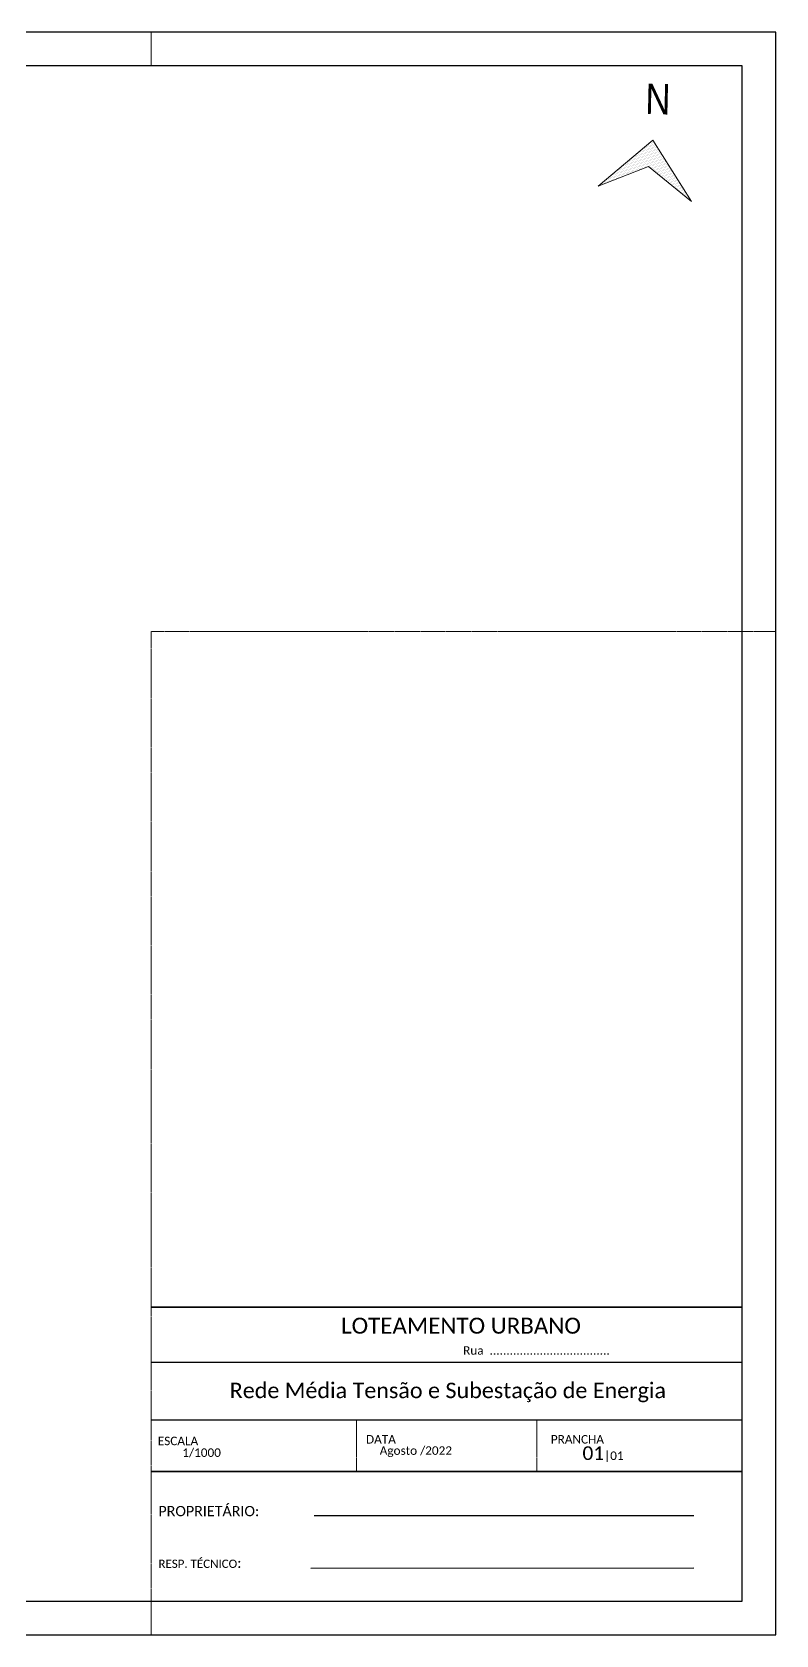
# Model space of a CAD drawing. Header units: millimetres. Extents: x 9 to 4320, y 1 to 920.
# Drawn here: x 4099.3 to 4319.6, y 445.2 to 919.6 of the extents above; entities that cross this region are included whole.
import ezdxf

# ---------------------------------------------------------------- set-up
doc = ezdxf.new("R2010")
doc.units = ezdxf.units.MM
doc.linetypes.add('HIDDEN', pattern=[9.525, 6.35, -3.175])
for name, color, linetype in [('COTAS', 37, 'Continuous'), ('LAYER6', 1, 'Continuous'), ('SELO', 1, 'Continuous')]:
    doc.layers.add(name, color=color, linetype=linetype)
doc.layers.add('INDICACOES', color=2, linetype='Continuous', lineweight=13)
doc.styles.add('ROMAND', font='techl___.ttf', dxfattribs={"height": 10})
doc.styles.add('ROMANS', font='arial.ttf')

# ---------------------------------------------------------------- blocks, each defined once
blk = doc.blocks.new('*X10')
at = {"color": 0}
for p, q in [((152.5, 237.5), (152.5, 237.5)), ((141.25, 225), (141.25, 225)), ((141.875, 226.25), (141.875, 226.25)), ((142.5, 225), (142.5, 225)), ((143.125, 226.25), (143.125, 226.25)), ((143.75, 227.5), (143.75, 227.5)), ((143.75, 225), (143.75, 225)), ((144.375, 228.75), (144.375, 228.75)), ((144.375, 226.25), (144.375, 226.25)), ((145, 230), (145, 230)), ((145, 227.5), (145, 227.5)), ((145, 225), (145, 225)), ((145.625, 228.75), (145.625, 228.75)), ((145.625, 226.25), (145.625, 226.25)), ((146.25, 230), (146.25, 230)), ((146.25, 227.5), (146.25, 227.5)), ((146.25, 225), (146.25, 225)), ((146.875, 231.25), (146.875, 231.25)), ((146.875, 228.75), (146.875, 228.75)), ((146.875, 226.25), (146.875, 226.25)), ((147.5, 232.5), (147.5, 232.5)), ((147.5, 230), (147.5, 230)), ((147.5, 227.5), (147.5, 227.5)), ((147.5, 225), (147.5, 225)), ((148.125, 233.75), (148.125, 233.75)), ((148.125, 231.25), (148.125, 231.25)), ((148.125, 228.75), (148.125, 228.75)), ((148.125, 226.25), (148.125, 226.25)), ((148.75, 232.5), (148.75, 232.5)), ((148.75, 230), (148.75, 230)), ((148.75, 227.5), (148.75, 227.5)), ((148.75, 225), (148.75, 225)), ((149.375, 233.75), (149.375, 233.75)), ((149.375, 231.25), (149.375, 231.25)), ((149.375, 228.75), (149.375, 228.75)), ((149.375, 226.25), (149.375, 226.25)), ((150, 235), (150, 235)), ((150, 232.5), (150, 232.5)), ((150, 230), (150, 230)), ((150, 227.5), (150, 227.5)), ((150, 225), (150, 225)), ((150.625, 236.25), (150.625, 236.25)), ((150.625, 233.75), (150.625, 233.75)), ((150.625, 231.25), (150.625, 231.25)), ((150.625, 228.75), (150.625, 228.75)), ((150.625, 226.25), (150.625, 226.25)), ((151.25, 235), (151.25, 235)), ((151.25, 232.5), (151.25, 232.5)), ((151.25, 230), (151.25, 230)), ((151.25, 227.5), (151.25, 227.5)), ((151.25, 225), (151.25, 225)), ((151.875, 236.25), (151.875, 236.25)), ((151.875, 233.75), (151.875, 233.75)), ((151.875, 231.25), (151.875, 231.25)), ((151.875, 228.75), (151.875, 228.75)), ((151.875, 226.25), (151.875, 226.25)), ((152.5, 235), (152.5, 235)), ((152.5, 232.5), (152.5, 232.5)), ((152.5, 230), (152.5, 230)), ((152.5, 227.5), (152.5, 227.5)), ((152.5, 225), (152.5, 225)), ((153.125, 236.25), (153.125, 236.25)), ((153.125, 233.75), (153.125, 233.75)), ((153.125, 231.25), (153.125, 231.25)), ((153.125, 228.75), (153.125, 228.75)), ((153.125, 226.25), (153.125, 226.25)), ((153.75, 235), (153.75, 235)), ((153.75, 232.5), (153.75, 232.5)), ((153.75, 230), (153.75, 230)), ((153.75, 227.5), (153.75, 227.5)), ((153.75, 225), (153.75, 225)), ((154.375, 233.75), (154.375, 233.75)), ((154.375, 231.25), (154.375, 231.25)), ((154.375, 228.75), (154.375, 228.75)), ((154.375, 226.25), (154.375, 226.25)), ((155, 232.5), (155, 232.5)), ((155, 230), (155, 230)), ((155, 227.5), (155, 227.5)), ((155, 225), (155, 225)), ((155.625, 233.75), (155.625, 233.75)), ((155.625, 231.25), (155.625, 231.25)), ((155.625, 228.75), (155.625, 228.75)), ((155.625, 226.25), (155.625, 226.25)), ((156.25, 232.5), (156.25, 232.5)), ((156.25, 230), (156.25, 230)), ((156.25, 227.5), (156.25, 227.5)), ((156.25, 225), (156.25, 225)), ((156.875, 231.25), (156.875, 231.25)), ((156.875, 228.75), (156.875, 228.75)), ((156.875, 226.25), (156.875, 226.25)), ((157.5, 230), (157.5, 230)), ((157.5, 227.5), (157.5, 227.5)), ((157.5, 225), (157.5, 225)), ((158.125, 231.25), (158.125, 231.25)), ((158.125, 228.75), (158.125, 228.75)), ((158.125, 226.25), (158.125, 226.25)), ((158.75, 230), (158.75, 230)), ((158.75, 227.5), (158.75, 227.5)), ((158.75, 225), (158.75, 225)), ((159.375, 228.75), (159.375, 228.75)), ((159.375, 226.25), (159.375, 226.25)), ((160, 227.5), (160, 227.5)), ((160, 225), (160, 225)), ((160.625, 226.25), (160.625, 226.25)), ((161.25, 227.5), (161.25, 227.5)), ((161.25, 225), (161.25, 225)), ((161.875, 226.25), (161.875, 226.25)), ((162.5, 225), (162.5, 225)), ((129.375, 211.25), (129.375, 211.25)), ((130, 212.5), (130, 212.5)), ((130.625, 211.25), (130.625, 211.25)), ((131.25, 212.5), (131.25, 212.5)), ((131.875, 213.75), (131.875, 213.75)), ((131.875, 211.25), (131.875, 211.25)), ((132.5, 215), (132.5, 215)), ((132.5, 212.5), (132.5, 212.5)), ((133.125, 213.75), (133.125, 213.75)), ((133.125, 211.25), (133.125, 211.25)), ((133.75, 215), (133.75, 215)), ((133.75, 212.5), (133.75, 212.5)), ((134.375, 216.25), (134.375, 216.25)), ((134.375, 213.75), (134.375, 213.75)), ((134.375, 211.25), (134.375, 211.25)), ((135, 217.5), (135, 217.5)), ((135, 215), (135, 215)), ((135, 212.5), (135, 212.5)), ((135.625, 218.75), (135.625, 218.75)), ((135.625, 216.25), (135.625, 216.25)), ((135.625, 213.75), (135.625, 213.75)), ((135.625, 211.25), (135.625, 211.25)), ((136.25, 217.5), (136.25, 217.5)), ((136.25, 215), (136.25, 215)), ((136.25, 212.5), (136.25, 212.5)), ((136.875, 218.75), (136.875, 218.75)), ((136.875, 216.25), (136.875, 216.25)), ((136.875, 213.75), (136.875, 213.75)), ((136.875, 211.25), (136.875, 211.25)), ((137.5, 220), (137.5, 220)), ((137.5, 217.5), (137.5, 217.5)), ((137.5, 215), (137.5, 215)), ((137.5, 212.5), (137.5, 212.5)), ((138.125, 221.25), (138.125, 221.25)), ((138.125, 218.75), (138.125, 218.75)), ((138.125, 216.25), (138.125, 216.25)), ((138.125, 213.75), (138.125, 213.75)), ((138.125, 211.25), (138.125, 211.25)), ((138.75, 222.5), (138.75, 222.5)), ((138.75, 220), (138.75, 220)), ((138.75, 217.5), (138.75, 217.5)), ((138.75, 215), (138.75, 215)), ((138.75, 212.5), (138.75, 212.5)), ((139.375, 221.25), (139.375, 221.25)), ((139.375, 218.75), (139.375, 218.75)), ((139.375, 216.25), (139.375, 216.25)), ((139.375, 213.75), (139.375, 213.75)), ((139.375, 211.25), (139.375, 211.25)), ((140, 222.5), (140, 222.5)), ((140, 220), (140, 220)), ((140, 217.5), (140, 217.5)), ((140, 215), (140, 215)), ((140, 212.5), (140, 212.5)), ((140.625, 223.75), (140.625, 223.75)), ((140.625, 221.25), (140.625, 221.25)), ((140.625, 218.75), (140.625, 218.75)), ((140.625, 216.25), (140.625, 216.25)), ((140.625, 213.75), (140.625, 213.75)), ((140.625, 211.25), (140.625, 211.25)), ((141.25, 222.5), (141.25, 222.5)), ((141.25, 220), (141.25, 220)), ((141.25, 217.5), (141.25, 217.5)), ((141.25, 215), (141.25, 215)), ((141.25, 212.5), (141.25, 212.5)), ((141.875, 223.75), (141.875, 223.75)), ((141.875, 221.25), (141.875, 221.25)), ((141.875, 218.75), (141.875, 218.75)), ((141.875, 216.25), (141.875, 216.25)), ((141.875, 213.75), (141.875, 213.75)), ((141.875, 211.25), (141.875, 211.25)), ((142.5, 222.5), (142.5, 222.5)), ((142.5, 220), (142.5, 220)), ((142.5, 217.5), (142.5, 217.5)), ((142.5, 215), (142.5, 215)), ((142.5, 212.5), (142.5, 212.5)), ((143.125, 223.75), (143.125, 223.75)), ((143.125, 221.25), (143.125, 221.25)), ((143.125, 218.75), (143.125, 218.75)), ((143.125, 216.25), (143.125, 216.25)), ((143.125, 213.75), (143.125, 213.75)), ((143.125, 211.25), (143.125, 211.25)), ((143.75, 222.5), (143.75, 222.5)), ((143.75, 220), (143.75, 220)), ((143.75, 217.5), (143.75, 217.5)), ((143.75, 215), (143.75, 215)), ((143.75, 212.5), (143.75, 212.5)), ((144.375, 223.75), (144.375, 223.75)), ((144.375, 221.25), (144.375, 221.25)), ((144.375, 218.75), (144.375, 218.75)), ((144.375, 216.25), (144.375, 216.25)), ((144.375, 213.75), (144.375, 213.75)), ((145, 222.5), (145, 222.5)), ((145, 220), (145, 220)), ((145, 217.5), (145, 217.5)), ((145, 215), (145, 215)), ((145, 212.5), (145, 212.5)), ((145.625, 223.75), (145.625, 223.75)), ((145.625, 221.25), (145.625, 221.25)), ((145.625, 218.75), (145.625, 218.75)), ((145.625, 216.25), (145.625, 216.25)), ((145.625, 213.75), (145.625, 213.75)), ((146.25, 222.5), (146.25, 222.5)), ((146.25, 220), (146.25, 220)), ((146.25, 217.5), (146.25, 217.5)), ((146.25, 215), (146.25, 215)), ((146.875, 223.75), (146.875, 223.75)), ((146.875, 221.25), (146.875, 221.25)), ((146.875, 218.75), (146.875, 218.75)), ((146.875, 216.25), (146.875, 216.25)), ((146.875, 213.75), (146.875, 213.75)), ((147.5, 222.5), (147.5, 222.5)), ((147.5, 220), (147.5, 220)), ((147.5, 217.5), (147.5, 217.5)), ((147.5, 215), (147.5, 215)), ((148.125, 223.75), (148.125, 223.75)), ((148.125, 221.25), (148.125, 221.25)), ((148.125, 218.75), (148.125, 218.75)), ((148.125, 216.25), (148.125, 216.25)), ((148.75, 222.5), (148.75, 222.5)), ((148.75, 220), (148.75, 220)), ((148.75, 217.5), (148.75, 217.5)), ((148.75, 215), (148.75, 215)), ((149.375, 223.75), (149.375, 223.75)), ((149.375, 221.25), (149.375, 221.25)), ((149.375, 218.75), (149.375, 218.75)), ((149.375, 216.25), (149.375, 216.25)), ((150, 222.5), (150, 222.5)), ((150, 220), (150, 220)), ((150, 217.5), (150, 217.5)), ((150.625, 223.75), (150.625, 223.75)), ((150.625, 221.25), (150.625, 221.25)), ((150.625, 218.75), (150.625, 218.75)), ((150.625, 216.25), (150.625, 216.25)), ((151.25, 222.5), (151.25, 222.5)), ((151.25, 220), (151.25, 220)), ((151.25, 217.5), (151.25, 217.5)), ((151.875, 223.75), (151.875, 223.75)), ((151.875, 221.25), (151.875, 221.25)), ((151.875, 218.75), (151.875, 218.75)), ((151.875, 216.25), (151.875, 216.25)), ((152.5, 222.5), (152.5, 222.5)), ((152.5, 220), (152.5, 220)), ((152.5, 217.5), (152.5, 217.5)), ((153.125, 223.75), (153.125, 223.75)), ((153.125, 221.25), (153.125, 221.25)), ((153.125, 218.75), (153.125, 218.75)), ((153.125, 216.25), (153.125, 216.25)), ((153.75, 222.5), (153.75, 222.5)), ((153.75, 220), (153.75, 220)), ((153.75, 217.5), (153.75, 217.5)), ((154.375, 223.75), (154.375, 223.75)), ((154.375, 221.25), (154.375, 221.25)), ((154.375, 218.75), (154.375, 218.75)), ((154.375, 216.25), (154.375, 216.25)), ((155, 222.5), (155, 222.5)), ((155, 220), (155, 220)), ((155, 217.5), (155, 217.5)), ((155, 215), (155, 215)), ((155.625, 223.75), (155.625, 223.75)), ((155.625, 221.25), (155.625, 221.25)), ((155.625, 218.75), (155.625, 218.75)), ((155.625, 216.25), (155.625, 216.25)), ((156.25, 222.5), (156.25, 222.5)), ((156.25, 220), (156.25, 220)), ((156.25, 217.5), (156.25, 217.5)), ((156.25, 215), (156.25, 215)), ((156.875, 223.75), (156.875, 223.75)), ((156.875, 221.25), (156.875, 221.25)), ((156.875, 218.75), (156.875, 218.75)), ((156.875, 216.25), (156.875, 216.25)), ((156.875, 213.75), (156.875, 213.75)), ((157.5, 222.5), (157.5, 222.5)), ((157.5, 220), (157.5, 220)), ((157.5, 217.5), (157.5, 217.5)), ((157.5, 215), (157.5, 215)), ((158.125, 223.75), (158.125, 223.75)), ((158.125, 221.25), (158.125, 221.25)), ((158.125, 218.75), (158.125, 218.75)), ((158.125, 216.25), (158.125, 216.25)), ((158.125, 213.75), (158.125, 213.75)), ((158.75, 222.5), (158.75, 222.5)), ((158.75, 220), (158.75, 220)), ((158.75, 217.5), (158.75, 217.5)), ((158.75, 215), (158.75, 215)), ((158.75, 212.5), (158.75, 212.5)), ((159.375, 223.75), (159.375, 223.75)), ((159.375, 221.25), (159.375, 221.25)), ((159.375, 218.75), (159.375, 218.75)), ((159.375, 216.25), (159.375, 216.25)), ((159.375, 213.75), (159.375, 213.75)), ((160, 222.5), (160, 222.5)), ((160, 220), (160, 220)), ((160, 217.5), (160, 217.5)), ((160, 215), (160, 215)), ((160, 212.5), (160, 212.5)), ((160.625, 223.75), (160.625, 223.75)), ((160.625, 221.25), (160.625, 221.25)), ((160.625, 218.75), (160.625, 218.75)), ((160.625, 216.25), (160.625, 216.25)), ((160.625, 213.75), (160.625, 213.75)), ((160.625, 211.25), (160.625, 211.25)), ((161.25, 222.5), (161.25, 222.5)), ((161.25, 220), (161.25, 220)), ((161.25, 217.5), (161.25, 217.5)), ((161.25, 215), (161.25, 215)), ((161.25, 212.5), (161.25, 212.5)), ((161.875, 223.75), (161.875, 223.75)), ((161.875, 221.25), (161.875, 221.25)), ((161.875, 218.75), (161.875, 218.75)), ((161.875, 216.25), (161.875, 216.25)), ((161.875, 213.75), (161.875, 213.75)), ((161.875, 211.25), (161.875, 211.25)), ((162.5, 222.5), (162.5, 222.5)), ((162.5, 220), (162.5, 220)), ((162.5, 217.5), (162.5, 217.5)), ((162.5, 215), (162.5, 215)), ((162.5, 212.5), (162.5, 212.5)), ((163.125, 223.75), (163.125, 223.75)), ((163.125, 221.25), (163.125, 221.25)), ((163.125, 218.75), (163.125, 218.75)), ((163.125, 216.25), (163.125, 216.25)), ((163.125, 213.75), (163.125, 213.75)), ((163.125, 211.25), (163.125, 211.25)), ((163.75, 222.5), (163.75, 222.5)), ((163.75, 220), (163.75, 220)), ((163.75, 217.5), (163.75, 217.5)), ((163.75, 215), (163.75, 215)), ((163.75, 212.5), (163.75, 212.5)), ((164.375, 223.75), (164.375, 223.75)), ((164.375, 221.25), (164.375, 221.25)), ((164.375, 218.75), (164.375, 218.75)), ((164.375, 216.25), (164.375, 216.25)), ((164.375, 213.75), (164.375, 213.75)), ((164.375, 211.25), (164.375, 211.25)), ((165, 222.5), (165, 222.5)), ((165, 220), (165, 220)), ((165, 217.5), (165, 217.5)), ((165, 215), (165, 215)), ((165, 212.5), (165, 212.5)), ((165.625, 221.25), (165.625, 221.25)), ((165.625, 218.75), (165.625, 218.75)), ((165.625, 216.25), (165.625, 216.25)), ((165.625, 213.75), (165.625, 213.75)), ((165.625, 211.25), (165.625, 211.25)), ((166.25, 220), (166.25, 220)), ((166.25, 217.5), (166.25, 217.5)), ((166.25, 215), (166.25, 215)), ((166.25, 212.5), (166.25, 212.5)), ((166.875, 221.25), (166.875, 221.25)), ((166.875, 218.75), (166.875, 218.75)), ((166.875, 216.25), (166.875, 216.25)), ((166.875, 213.75), (166.875, 213.75)), ((166.875, 211.25), (166.875, 211.25)), ((167.5, 220), (167.5, 220)), ((167.5, 217.5), (167.5, 217.5)), ((167.5, 215), (167.5, 215)), ((167.5, 212.5), (167.5, 212.5)), ((168.125, 218.75), (168.125, 218.75)), ((168.125, 216.25), (168.125, 216.25)), ((168.125, 213.75), (168.125, 213.75)), ((168.125, 211.25), (168.125, 211.25)), ((168.75, 217.5), (168.75, 217.5)), ((168.75, 215), (168.75, 215)), ((168.75, 212.5), (168.75, 212.5)), ((169.375, 216.25), (169.375, 216.25)), ((169.375, 213.75), (169.375, 213.75)), ((169.375, 211.25), (169.375, 211.25)), ((170, 217.5), (170, 217.5)), ((170, 215), (170, 215)), ((170, 212.5), (170, 212.5)), ((170.625, 216.25), (170.625, 216.25)), ((170.625, 213.75), (170.625, 213.75)), ((170.625, 211.25), (170.625, 211.25)), ((171.25, 215), (171.25, 215)), ((171.25, 212.5), (171.25, 212.5)), ((171.875, 213.75), (171.875, 213.75)), ((171.875, 211.25), (171.875, 211.25)), ((172.5, 215), (172.5, 215)), ((172.5, 212.5), (172.5, 212.5)), ((173.125, 213.75), (173.125, 213.75)), ((173.125, 211.25), (173.125, 211.25)), ((173.75, 212.5), (173.75, 212.5)), ((174.375, 211.25), (174.375, 211.25)), ((175.625, 211.25), (175.625, 211.25)), ((119.375, 198.75), (119.375, 198.75)), ((120, 200), (120, 200)), ((120.625, 201.25), (120.625, 201.25)), ((120.625, 198.75), (120.625, 198.75)), ((121.25, 200), (121.25, 200)), ((121.875, 201.25), (121.875, 201.25)), ((121.875, 198.75), (121.875, 198.75)), ((122.5, 202.5), (122.5, 202.5)), ((122.5, 200), (122.5, 200)), ((123.125, 203.75), (123.125, 203.75)), ((123.125, 201.25), (123.125, 201.25)), ((123.75, 205), (123.75, 205)), ((123.75, 202.5), (123.75, 202.5)), ((123.75, 200), (123.75, 200)), ((124.375, 203.75), (124.375, 203.75)), ((124.375, 201.25), (124.375, 201.25)), ((125, 205), (125, 205)), ((125, 202.5), (125, 202.5)), ((125.625, 206.25), (125.625, 206.25)), ((125.625, 203.75), (125.625, 203.75)), ((125.625, 201.25), (125.625, 201.25)), ((126.25, 207.5), (126.25, 207.5)), ((126.25, 205), (126.25, 205)), ((126.25, 202.5), (126.25, 202.5)), ((126.875, 208.75), (126.875, 208.75)), ((126.875, 206.25), (126.875, 206.25)), ((126.875, 203.75), (126.875, 203.75)), ((127.5, 207.5), (127.5, 207.5)), ((127.5, 205), (127.5, 205)), ((127.5, 202.5), (127.5, 202.5)), ((128.125, 208.75), (128.125, 208.75)), ((128.125, 206.25), (128.125, 206.25)), ((128.125, 203.75), (128.125, 203.75)), ((128.75, 210), (128.75, 210)), ((128.75, 207.5), (128.75, 207.5)), ((128.75, 205), (128.75, 205)), ((128.75, 202.5), (128.75, 202.5)), ((129.375, 208.75), (129.375, 208.75)), ((129.375, 206.25), (129.375, 206.25)), ((129.375, 203.75), (129.375, 203.75)), ((130, 210), (130, 210)), ((130, 207.5), (130, 207.5)), ((130, 205), (130, 205)), ((130.625, 208.75), (130.625, 208.75)), ((130.625, 206.25), (130.625, 206.25)), ((130.625, 203.75), (130.625, 203.75)), ((131.25, 210), (131.25, 210)), ((131.25, 207.5), (131.25, 207.5)), ((131.25, 205), (131.25, 205)), ((131.875, 208.75), (131.875, 208.75)), ((131.875, 206.25), (131.875, 206.25)), ((132.5, 210), (132.5, 210)), ((132.5, 207.5), (132.5, 207.5)), ((132.5, 205), (132.5, 205)), ((133.125, 208.75), (133.125, 208.75)), ((133.125, 206.25), (133.125, 206.25)), ((133.75, 210), (133.75, 210)), ((133.75, 207.5), (133.75, 207.5)), ((134.375, 208.75), (134.375, 208.75)), ((134.375, 206.25), (134.375, 206.25)), ((135, 210), (135, 210)), ((135, 207.5), (135, 207.5)), ((135.625, 208.75), (135.625, 208.75)), ((136.25, 210), (136.25, 210)), ((136.25, 207.5), (136.25, 207.5)), ((136.875, 208.75), (136.875, 208.75)), ((137.5, 210), (137.5, 210)), ((138.125, 208.75), (138.125, 208.75)), ((138.75, 210), (138.75, 210)), ((139.375, 208.75), (139.375, 208.75)), ((140, 210), (140, 210)), ((141.25, 210), (141.25, 210)), ((163.75, 210), (163.75, 210)), ((165, 210), (165, 210)), ((165.625, 208.75), (165.625, 208.75)), ((166.25, 210), (166.25, 210)), ((166.875, 208.75), (166.875, 208.75)), ((167.5, 210), (167.5, 210)), ((167.5, 207.5), (167.5, 207.5)), ((168.125, 208.75), (168.125, 208.75)), ((168.75, 210), (168.75, 210)), ((168.75, 207.5), (168.75, 207.5)), ((169.375, 208.75), (169.375, 208.75)), ((169.375, 206.25), (169.375, 206.25)), ((170, 210), (170, 210)), ((170, 207.5), (170, 207.5)), ((170.625, 208.75), (170.625, 208.75)), ((170.625, 206.25), (170.625, 206.25)), ((171.25, 210), (171.25, 210)), ((171.25, 207.5), (171.25, 207.5)), ((171.875, 208.75), (171.875, 208.75)), ((171.875, 206.25), (171.875, 206.25)), ((172.5, 210), (172.5, 210)), ((172.5, 207.5), (172.5, 207.5)), ((172.5, 205), (172.5, 205)), ((173.125, 208.75), (173.125, 208.75)), ((173.125, 206.25), (173.125, 206.25)), ((173.75, 210), (173.75, 210)), ((173.75, 207.5), (173.75, 207.5)), ((173.75, 205), (173.75, 205)), ((174.375, 208.75), (174.375, 208.75)), ((174.375, 206.25), (174.375, 206.25)), ((174.375, 203.75), (174.375, 203.75)), ((175, 210), (175, 210)), ((175, 207.5), (175, 207.5)), ((175, 205), (175, 205)), ((175.625, 208.75), (175.625, 208.75)), ((175.625, 206.25), (175.625, 206.25)), ((175.625, 203.75), (175.625, 203.75)), ((176.25, 210), (176.25, 210)), ((176.25, 207.5), (176.25, 207.5)), ((176.25, 205), (176.25, 205)), ((176.25, 202.5), (176.25, 202.5)), ((176.875, 208.75), (176.875, 208.75)), ((176.875, 206.25), (176.875, 206.25)), ((176.875, 203.75), (176.875, 203.75)), ((177.5, 207.5), (177.5, 207.5)), ((177.5, 205), (177.5, 205)), ((177.5, 202.5), (177.5, 202.5)), ((178.125, 206.25), (178.125, 206.25)), ((178.125, 203.75), (178.125, 203.75)), ((178.125, 201.25), (178.125, 201.25)), ((178.75, 207.5), (178.75, 207.5)), ((178.75, 205), (178.75, 205)), ((178.75, 202.5), (178.75, 202.5)), ((179.375, 206.25), (179.375, 206.25)), ((179.375, 203.75), (179.375, 203.75)), ((179.375, 201.25), (179.375, 201.25)), ((180, 205), (180, 205)), ((180, 202.5), (180, 202.5)), ((180.625, 203.75), (180.625, 203.75)), ((180.625, 201.25), (180.625, 201.25)), ((181.25, 205), (181.25, 205)), ((181.25, 202.5), (181.25, 202.5)), ((181.25, 200), (181.25, 200)), ((181.875, 203.75), (181.875, 203.75)), ((181.875, 201.25), (181.875, 201.25)), ((182.5, 202.5), (182.5, 202.5)), ((182.5, 200), (182.5, 200)), ((183.125, 201.25), (183.125, 201.25)), ((183.125, 198.75), (183.125, 198.75)), ((183.75, 200), (183.75, 200)), ((184.375, 201.25), (184.375, 201.25)), ((184.375, 198.75), (184.375, 198.75)), ((185, 200), (185, 200)), ((185.625, 198.75), (185.625, 198.75)), ((186.875, 198.75), (186.875, 198.75)), ((116.875, 196.25), (116.875, 196.25)), ((117.5, 197.5), (117.5, 197.5)), ((118.125, 196.25), (118.125, 196.25)), ((118.75, 197.5), (118.75, 197.5)), ((120, 197.5), (120, 197.5)), ((185, 197.5), (185, 197.5)), ((186.25, 197.5), (186.25, 197.5)), ((186.875, 196.25), (186.875, 196.25)), ((187.5, 197.5), (187.5, 197.5)), ((188.125, 196.25), (188.125, 196.25)), ((190, 195), (190, 195))]:
    blk.add_line(p, q, dxfattribs=at)

msp = doc.modelspace()

# ---------------------------------------------------------------- linework, layer by layer
at = {"color": 251, "linetype": 'HIDDEN', "lineweight": 5, "ltscale": 0.01}
for p, q in [((4134.62, 919.62), (4134.62, 909.62)), ((4319.62, 742.23), (4134.62, 742.23)), ((4134.62, 742.23), (4134.62, 445.23)), ((4195.44, 508.9), (4195.44, 493.64)), ((4248.79, 508.9), (4248.79, 493.64))]:
    msp.add_line(p, q, dxfattribs=at)
at = {"color": 13, "true_color": 0xed6149, "const_width": 0.465}
for points in [[(4134.62, 542.25), (4309.62, 542.25)], [(4134.62, 493.64), (4309.62, 493.64)]]:
    msp.add_lwpolyline(points, dxfattribs=at)
at = {"layer": 'COTAS', "color": 1}
for p, q in [((4319.62, 919.62), (3705.05, 919.62)), ((4319.62, 445.23), (4319.62, 919.62)), ((4309.62, 909.62), (3730.05, 909.62)), ((4309.62, 455.23), (4309.62, 909.62)), ((4182.92, 480.55), (4295.32, 480.55)), ((4181.89, 465.01), (4295.32, 465.13)), ((3730.05, 455.23), (4309.62, 455.23)), ((3705.05, 445.23), (4319.62, 445.23))]:
    msp.add_line(p, q, dxfattribs=at)
at = {"layer": 'INDICACOES', "color": 1}
msp.add_lwpolyline([(4283.21, 887.65), (4267.02, 874.02), (4281.88, 879.79), (4294.59, 869.45)], close=True, dxfattribs=at)
at = {"layer": 'LAYER6', "color": 251}
for p, q in [((4134.62, 525.94), (4309.62, 525.94)), ((4134.62, 508.9), (4309.62, 508.9))]:
    msp.add_line(p, q, dxfattribs=at)

# ---------------------------------------------------------------- block references
at = {"layer": 'INDICACOES', "color": 1, "xscale": 0.3600000000050632, "yscale": 0.360000000000673, "zscale": 0.36, "rotation": 350.5816960975013}
msp.add_blockref('*X10', (4215.19, 811.97), dxfattribs=at)

# ---------------------------------------------------------------- texts
at = {"layer": 'INDICACOES', "color": 1, "style": 'ROMAND'}
msp.add_text('N', height=9, rotation=358.6913, dxfattribs=at).set_placement((4280.86, 895.36))
at = {"layer": 'SELO', "color": 1, "attachment_point": 1, "style": 'ROMANS'}
for s, insert, char_height, width in [('\\pi34.89894;{\\fCorbel|b0|i0|c0|p34;LOTEAMENTO URBANO}', (4155.97, 539.13), 4.7366, 144.6136), ('\\pi20.6641;{\\fCorbel|b0|i0|c0|p34;Rua  .................................... }', (4206.34, 530.69), 2.5113, 123.597), ('\\pi7.74527;{\\fCorbel|b0|i0|c0|p34;Rede Média Tensão e Subestação de Energia}', (4150.12, 519.89), 4.5757, 162.5531), ('{\\fCorbel|b0|i0|c0|p34;ESCALA}', (4136.57, 503.91), 2.5113, 315.6097), ('{\\fCorbel|b0|i0|c0|p34;DATA }', (4198.23, 504.39), 2.5113, 315.6097), ('{\\fCorbel|b0|i0|c0|p34;PRANCHA}', (4252.96, 504.39), 2.5113, 315.6097), ('{\\fCorbel|b0|i0|c0|p34;1/1000}', (4143.84, 500.45), 2.5113, 315.6097), ('{\\fCorbel|b0|i0|c0|p34;Agosto /2022}', (4202.29, 501.06), 2.5113, 315.6097), ('{\\fCorbel|b0|i0|c0|p34;\\H1.6112x;01\\H0.62064x;|01}', (4262.34, 501.06), 2.5113, 315.6097)]:
    msp.add_mtext(s, dxfattribs=dict(at, insert=insert, char_height=char_height, width=width))
at = {"layer": 'SELO', "char_height": 3.0347, "width": 315.6097, "attachment_point": 1, "style": 'ROMANS'}
for s, insert in [('{\\fCorbel|b0|i0|c0|p34;PROPRIETÁRIO: } ', (4136.77, 483.41)), ('{\\fCorbel|b0|i0|c0|p34;\\H0.8098x;RESP. TÉCNICO\\H1.235x;: \\fArial|b0|i0|c0|p34; }', (4136.77, 468.11))]:
    msp.add_mtext(s, dxfattribs=dict(at, insert=insert))

doc.saveas('drawing.dxf')
